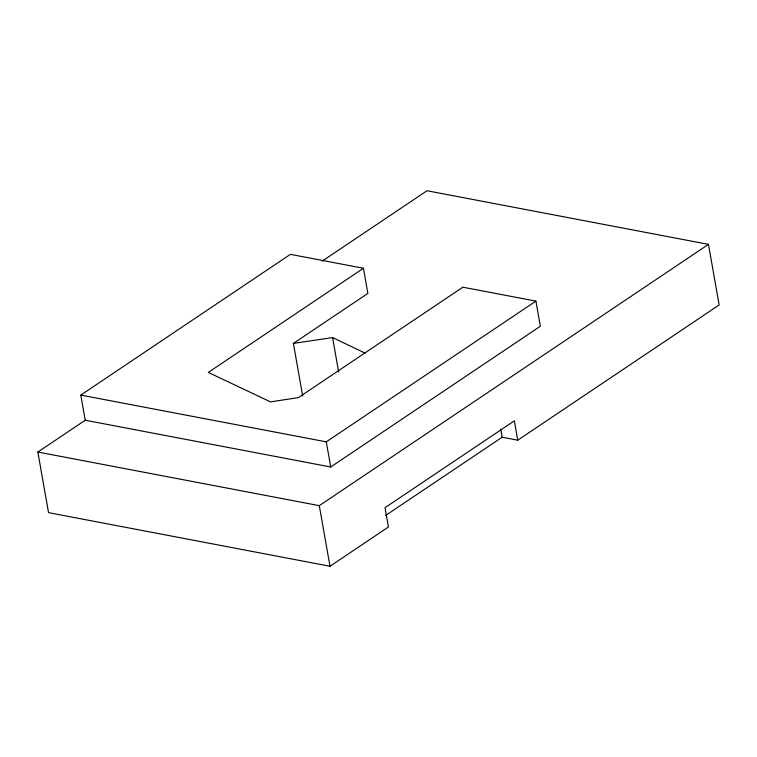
<?xml version="1.0" encoding="UTF-8"?>
<svg xmlns="http://www.w3.org/2000/svg" width="757" height="757" viewBox="0 0 757 757"><rect width="100%" height="100%" fill="white"/><g stroke="black" fill="none" stroke-linecap="round" stroke-linejoin="round"><path stroke-width="1.14" d="M385.587 515.489L502.165 437.215L517.75 440.186L514.344 420.845L385.029 507.673L388.436 527.004L329.986 566.255L48.533 512.64L37.85 452.033L85.229 420.23L80.791 395.088L290.414 254.343L363.445 268.262L367.874 293.404L293.394 343.413L302.668 396.006M322.255 261.08L427.014 190.745L708.467 244.36L719.15 304.967L517.75 440.186M363.445 268.262L208.289 372.425L270.514 401.872L298.409 397.614L462.868 287.196L535.899 301.116L540.337 326.258L330.714 466.993L85.229 420.23M80.791 395.088L326.286 441.851L535.899 301.116M37.85 452.033L319.293 505.657L708.467 244.36M293.394 343.413L332.578 337.575L365.158 353.14M500.756 429.247L502.165 437.215M332.578 337.575L338.625 371.876M326.286 441.851L330.714 466.993M319.293 505.657L329.986 566.255"/></g></svg>
